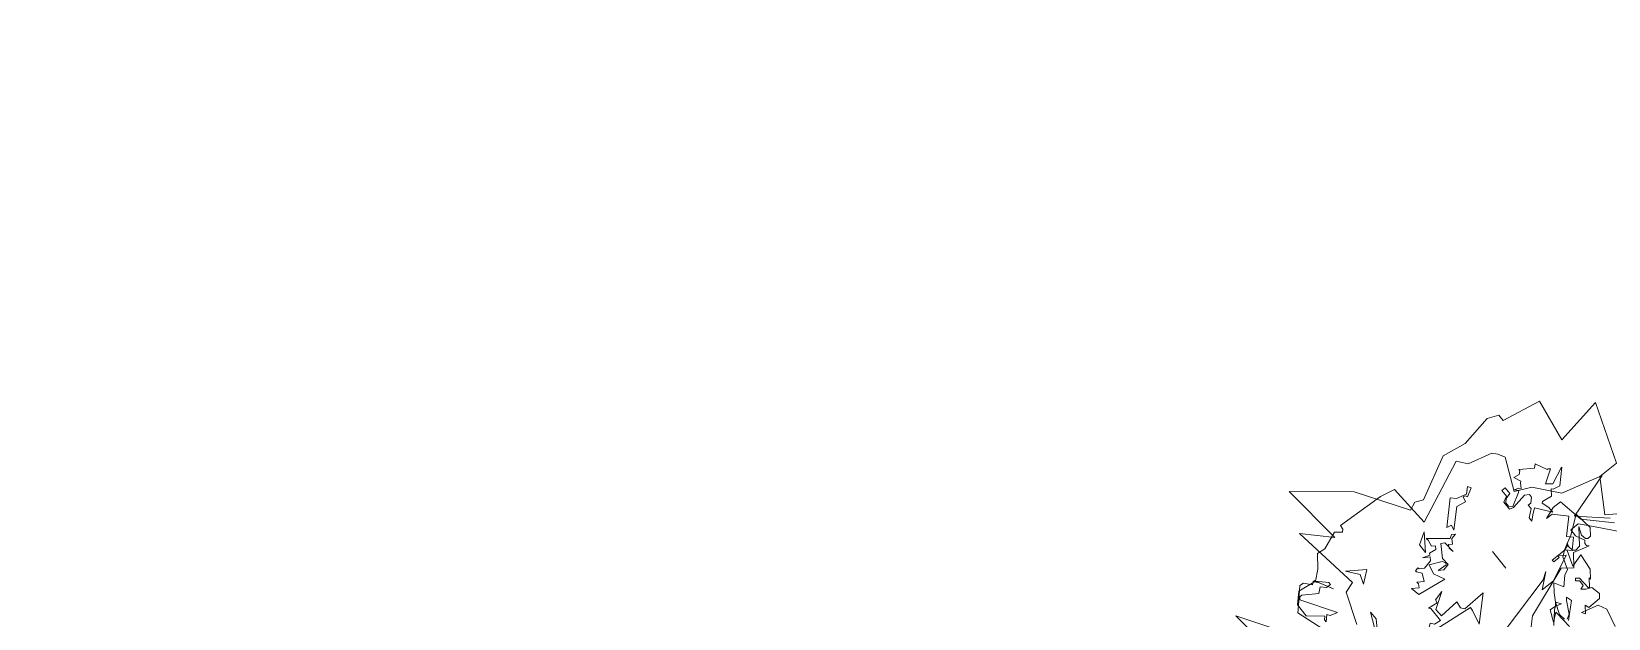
# Model space of a CAD drawing. Header units: metres. Extents: x -71 to 881, y -503 to 661.
# Drawn here: x 249.84 to 263.14, y -307.47 to -302.52 of the extents above; entities that cross this region are included whole.
import ezdxf

# ---------------------------------------------------------------- set-up
doc = ezdxf.new("R2010")
doc.units = ezdxf.units.M
doc.layers.add('04. Pisos', color=8, linetype='Continuous', lineweight=5)
doc.layers.add('ARBRE', color=100, linetype='Continuous', lineweight=13, true_color=0x00ff3f)

# ---------------------------------------------------------------- blocks, each defined once
blk = doc.blocks.new('WMF2', base_point=(0, 0.01))
at = {"color": 251, "lineweight": 0, "true_color": 0x636466}
for points in [[(183.13, -179.1), (188.97, -172.64), (192.5, -184.13), (195.26, -173.72), (200.97, -168.92), (202.85, -164.87), (210.8, -168.41), (212.43, -167.44), (213.62, -166.42), (215.13, -160.27), (217.5, -158.38), (210.72, -142.97), (221.5, -142.28), (222.26, -138.6), (222.84, -126.51), (221.75, -126.41), (221.24, -125.83), (222.46, -124.38), (220.76, -119.93), (220.93, -117.85), (217.92, -115.52), (216.01, -113.25), (211.75, -115.52), (215.09, -113.71), (215.69, -113.21), (216.23, -113.25), (216.29, -112.71), (215.78, -112.1), (217.44, -110.7), (217.53, -109.6), (213.13, -105.6), (212.64, -105.02), (197.13, -110.25)], [(181.35, -183.49), (184.59, -178.67), (192.69, -183.49), (192.69, -188.7), (207.51, -193.95), (205.44, -181.84), (216.23, -183.49), (218.11, -173.58), (219.76, -173.52), (220.92, -170.8), (219.49, -162.84), (220.49, -156.77), (215.08, -146.26), (215.94, -144.26), (215.12, -142.21), (227.2, -134.24), (237.13, -121.84), (221.43, -123.58), (227.53, -117.47), (210.08, -120.09), (209.21, -117.47), (201.41, -114.58)], [(206.64, -102.36), (221.47, -92.77), (213.62, -93.64)], [(216.62, -108.51), (216.01, -113.25), (213.7, -115.58), (213.1, -115.58), (213.1, -114.35), (214.19, -113.25), (213.1, -112.03), (215.41, -108.51), (215.41, -107.9), (214.8, -107.41), (206.64, -112.66), (207.25, -110.82), (207.86, -110.33), (206.64, -109.11), (207.25, -109.11), (207.86, -109.72), (210.77, -106.2), (214.19, -106.2), (216.62, -108.51), (216.62, -108.51)], [(194.63, -115.87), (201.7, -119.08), (199.51, -119.1), (194.63, -115.87), (194.63, -115.87)], [(208.1, -122), (210.46, -122.83), (213.34, -120.5), (210.43, -124.86), (208.1, -122), (208.1, -122)], [(190.5, -128.76), (189.64, -129.45), (189.46, -131.17), (193.19, -131.13), (193.65, -130.73), (193.32, -133.22), (194.17, -133.3), (194.78, -135.8), (192.24, -131.89), (190.15, -132.02), (190.49, -137.07), (188.78, -136.9), (187.93, -137.58), (188.18, -143.5), (182.86, -137.92), (186.5, -138.74), (187.36, -138.82), (188.57, -127.35), (187.03, -126.24), (188.66, -126.48), (190.5, -128.76), (190.5, -128.76)], [(177.52, -141.23), (181.55, -156.93), (182.76, -158.76), (179.84, -155.24), (179.84, -158.76), (182.76, -165.09), (183.97, -163.4), (183.36, -163.4), (183.36, -161.69), (183.97, -161.69), (183.97, -165.71), (182.76, -166.93), (185.07, -169.24), (186.28, -168.03), (189.83, -171.55), (192.73, -168.64), (192.73, -166.93), (193.83, -169.85), (193.83, -172.16), (187.38, -173.37), (181.55, -179.23)], [(177.52, -180.32), (185.07, -173.85), (186.89, -172.16), (186.89, -169.85), (185.07, -169.85), (182.76, -170.95), (182.15, -170.45), (181.55, -170.45), (181.05, -170.95), (182.15, -166.93), (179.21, -164.61), (181.05, -162.17), (176.31, -149.38), (174, -147.07)], [(198.96, -132.02), (199.76, -132.54), (200.36, -132.4), (199.38, -133.95), (201.26, -134.85), (202.39, -133.98), (202.72, -133.9), (202.93, -134.84), (202.59, -134.91), (201.88, -136.06), (202.37, -138.31), (203.19, -138.84), (204.17, -137.22), (203.51, -139.04), (203.93, -139.29), (203.69, -141.03), (204.43, -141.55), (204.96, -140.74), (206.69, -141.04), (207.29, -140.91), (203.63, -145.45), (204.17, -146.3), (203.66, -147.12), (203.34, -145.79), (202.2, -145.06), (202.72, -144.26), (201.92, -143.8), (200.66, -144.08), (203.6, -143.77), (204.12, -142.96), (200.96, -141), (198.96, -141.1), (198.59, -139.51), (199.36, -138.28), (199.2, -140.69), (199.61, -140.96), (200.47, -140.41), (201.83, -137.47), (199.42, -136.95), (196.65, -138.27), (197.74, -130.97), (199.93, -130.47), (198.96, -132.02), (198.96, -132.02)], [(168.63, -154.89), (173.09, -154.46), (173.45, -154.42), (171.93, -152.49)], [(171.21, -151.97), (174.13, -154.55), (174.64, -155.32), (175.4, -155.88), (172.47, -154.78), (170.8, -155.02)], [(170.42, -155.53), (171.04, -156.68), (174.04, -158.22), (174.74, -158.74), (173.33, -159.18), (169.98, -155.59)], [(161.71, -163.57), (166.28, -164.6), (168.39, -163.57), (169.49, -159.28), (168.67, -159.85), (170.32, -161.09), (169.36, -161.46), (169.4, -164.84), (170.39, -165.59), (172.66, -165.09), (173.31, -163.69), (174.06, -162.7), (174.38, -163.72), (175.5, -163.78), (175.85, -163.73), (176.42, -162.98), (176.92, -163.36), (176.35, -164.1), (173.23, -164.33), (173.04, -164.58), (174.93, -166.01), (174.5, -166.07), (176.45, -167.55), (180.59, -167.98), (179.68, -164.7), (183.52, -166.03), (184.12, -165.76), (184.28, -166.58), (184.98, -167.12), (184.09, -166.85), (182.78, -167.03), (182.25, -167.74), (182.48, -169.01), (186.32, -171.88), (184.25, -171.11), (183.02, -171.28), (182.66, -171.8), (182.73, -172.63), (184.43, -173.9), (189.08, -173.24), (185.87, -169.02), (184.12, -165.76), (182.95, -164.22), (179.83, -163.17), (179.13, -161.78), (177.11, -159.84), (179.39, -158.51), (177.45, -157.05), (175.4, -155.88), (174.19, -156.77), (174.64, -155.32), (174.73, -153.72), (171.93, -152.49)], [(208.87, -141.57), (204.74, -138.66), (207.06, -138.66), (208.87, -141.57), (208.87, -141.57)], [(208.96, -155.15), (209.4, -154.92), (209.63, -154.33), (208.3, -153.97), (208.67, -151.63), (204.64, -147.41), (205.96, -147.79), (206.24, -146.5), (211.37, -151.69), (210.33, -152.81), (209.63, -155.34), (210.96, -156.71), (210.11, -157.18), (208.96, -155.15), (208.96, -155.15)], [(189.52, -151.57), (194.75, -151.57), (189.52, -151.57), (189.52, -151.57)], [(203.13, -162.67), (204.93, -162.67), (204.93, -163.71), (203.13, -163.71), (202.75, -162.29), (202.01, -161.54), (200.96, -161.54), (200.21, -162.29), (202.01, -165.5), (202.37, -165.88), (203.13, -165.12), (202.75, -166.25), (202.37, -166.64), (203.5, -167.31), (203.82, -167.68), (205.6, -166.93), (205.31, -168.42), (205.98, -169.09), (206.34, -169.09), (204.18, -172.31), (204.93, -173.05), (202.01, -174.48), (202.01, -174.86), (201.7, -175.24), (199.54, -172.01), (198.43, -173.43), (200.21, -177.4), (200.21, -177.69), (197, -174.48), (197.38, -172.69), (197.76, -172.31), (196.33, -171.27), (196.63, -168.73), (196.33, -168.42), (194.53, -169.09), (193.04, -169.09), (196.63, -166.25), (195.57, -164.83), (194.53, -163.71), (195.57, -163.71), (197, -165.5), (198.12, -165.5), (198.12, -166.25), (199.17, -167.31), (199.92, -167.31), (200.59, -166.25), (199.92, -162.29), (200.21, -161.25), (202.37, -161.25), (203.13, -162.67), (203.13, -162.67)]]:
    blk.add_lwpolyline(points, dxfattribs=at)

msp = doc.modelspace()

# ---------------------------------------------------------------- linework, layer by layer
at = {"layer": '04. Pisos'}
msp.add_arc((279.214, -273.301), 49.501, 216.181, 266.3269, dxfattribs=at)

# ---------------------------------------------------------------- block references
at = {"layer": 'ARBRE', "color": 251, "lineweight": 5, "true_color": 0x636466, "xscale": 0.03451886634015593, "yscale": 0.03451886634015593, "zscale": 0.03451886634015593, "rotation": 128.5771086415459}
msp.add_blockref('WMF2', (262.259, -315.426), dxfattribs=at)

doc.saveas('drawing.dxf')
